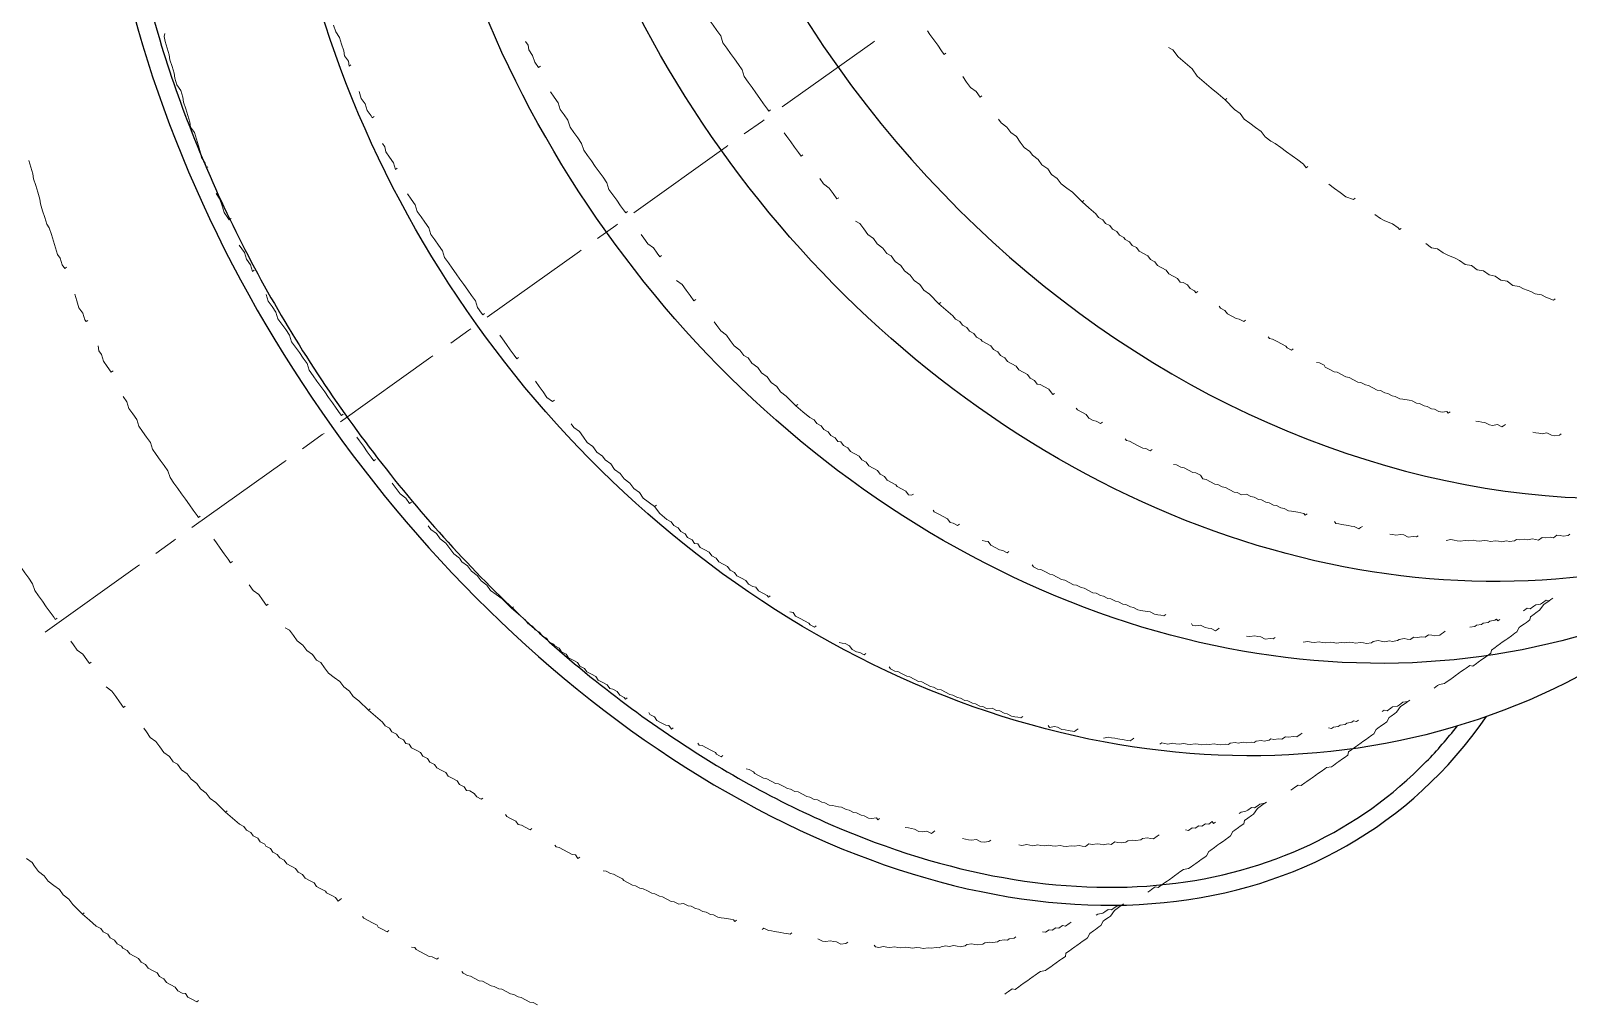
# Model space of a CAD drawing. Header units: feet. Extents: x 2321988 to 2329858, y 6722724 to 6730499.
# Drawn here: x 2326068.54 to 2326069.102, y 6726845.54 to 6726845.895 of the extents above; entities that cross this region are included whole.
import ezdxf

# ---------------------------------------------------------------- set-up
doc = ezdxf.new("R2010")
doc.units = ezdxf.units.FT
doc.header["$MEASUREMENT"] = 0
doc.layers.add('C-BESS-EQUIPMENT', color=255, linetype='Continuous')

# ---------------------------------------------------------------- blocks, each defined once
blk = doc.blocks.new('Midpoint Site Plan$0$P1730-01-0001')
at = {"color": 0, "linetype": 'ByBlock', "lineweight": -2}
blk.add_ellipse((14.454, 0), major_axis=(0, 4.086), ratio=0.670598, start_param=6.046109, end_param=9.661854, dxfattribs=at)
at = {"color": 0, "linetype": 'ByBlock', "lineweight": -2, "extrusion": (0, 0, -1)}
for centre, start_param, end_param in [((15.8979, 0), 3.038975, 6.385803), ((16.596, 0), 3.050793, 6.373985), ((17.214, 0), 3.049307, 6.375471)]:
    blk.add_ellipse(centre, major_axis=(0, 4.086), ratio=0.833977, start_param=start_param, end_param=end_param, dxfattribs=at)
blk.add_ellipse((17.8421, 0), major_axis=(0, 4.086), ratio=0.833977, dxfattribs=at)
at = {"color": 0, "linetype": 'ByBlock', "lineweight": -2}
blk.add_open_spline([(14.9691, 3.9313), (14.8821, 3.9572), (14.7943, 3.9766), (14.4973, 4.0194), (14.2863, 4.0119), (13.8706, 3.9223), (13.6657, 3.84), (13.2731, 3.6038), (13.0854, 3.4499), (12.7387, 3.0782), (12.5797, 2.8604), (12.3004, 2.3734), (12.18, 2.1043), (11.9855, 1.5301), (11.9113, 1.2251), (11.8137, 0.5972), (11.7902, 0.2743), (11.7953, -0.3705), (11.824, -0.6925), (11.9317, -1.3167), (12.0107, -1.6188), (12.2143, -2.1858), (12.3388, -2.4505), (12.6257, -2.9271), (12.7881, -3.139), (13.1404, -3.498), (13.3303, -3.6451), (13.7262, -3.8671), (13.9321, -3.942), (14.349, -4.0168), (14.56, -4.0167), (14.8356, -3.9671), (14.9026, -3.9511), (14.9691, -3.9313)], degree=3, knots=[6.085725, 6.085725, 6.085725, 6.085725, 6.186944, 6.186944, 6.426796, 6.426796, 6.666649, 6.666649, 6.906501, 6.906501, 7.146353, 7.146353, 7.386205, 7.386205, 7.626057, 7.626057, 7.86591, 7.86591, 8.105762, 8.105762, 8.345614, 8.345614, 8.585466, 8.585466, 8.825318, 8.825318, 9.065171, 9.065171, 9.305023, 9.305023, 9.544875, 9.544875, 9.622239, 9.622239, 9.622239, 9.622239], dxfattribs=at)
blk = doc.blocks.new('Midpoint Site Plan$0$A$C71e53a02')
at = {"lineweight": 9}
for points in [[(7.3085, 1.7199), (7.2988, 1.6907), (7.289, 1.6615), (7.2793, 1.642), (7.2696, 1.6128), (7.2598, 1.5835), (7.2501, 1.5543), (7.2403, 1.5348), (7.2306, 1.5056), (7.2208, 1.4763), (7.2111, 1.4471), (7.2111, 1.4276), (7.2013, 1.3984), (7.1916, 1.3691), (7.1819, 1.3399), (7.1721, 1.3107), (7.1721, 1.2912), (7.1624, 1.2619), (7.1624, 1.2425), (7.1721, 1.2425)], [(8.1173, 1.8271), (8.1076, 1.8174), (8.0979, 1.7979), (8.0881, 1.7687), (8.0784, 1.7394), (8.0686, 1.7199), (8.0589, 1.6907), (8.0491, 1.6615), (8.0394, 1.642), (8.0296, 1.6128), (8.0296, 1.5835), (8.0199, 1.5543), (8.0102, 1.5348), (8.0004, 1.5056), (7.9907, 1.4763), (7.9809, 1.4471), (7.9712, 1.4276), (7.9712, 1.3984), (7.9614, 1.3691), (7.9517, 1.3399), (7.9419, 1.3107), (7.9322, 1.2912), (7.9322, 1.2619), (7.9225, 1.2425), (7.9322, 1.2425)], [(8.741, 1.4276), (8.7313, 1.3984), (8.7313, 1.3691), (8.7215, 1.3399), (8.7118, 1.3107), (8.702, 1.2912), (8.702, 1.2619), (8.6923, 1.2425), (8.702, 1.2425)], [(7.1331, 1.1255), (7.1234, 1.0963), (7.1136, 1.067), (7.1136, 1.0378), (7.1039, 1.0086), (7.1039, 0.9988), (7.1136, 0.9988)], [(7.1331, 1.1255), (7.1331, 1.1255)], [(7.8932, 1.1255), (7.8932, 1.0963), (7.8835, 1.067), (7.8737, 1.0378), (7.8737, 1.0086), (7.8737, 0.9988), (7.8835, 0.9988)], [(7.8932, 1.1255), (7.8932, 1.1255)], [(8.6631, 1.1255), (8.6533, 1.0963), (8.6533, 1.067), (8.6436, 1.0378), (8.6436, 1.0086), (8.6436, 0.9988), (8.6533, 0.9988)], [(8.6631, 1.1255), (8.6631, 1.1255)], [(7.0844, 0.8819), (7.0747, 0.8624), (7.0747, 0.8429), (7.0649, 0.8137), (7.0649, 0.7844), (7.0649, 0.7552), (7.0747, 0.7552)], [(7.8445, 0.8819), (7.8445, 0.8624), (7.8445, 0.8429), (7.8348, 0.8137), (7.8348, 0.7844), (7.825, 0.7552), (7.8348, 0.7552)], [(8.6143, 0.8819), (8.6143, 0.8624), (8.6046, 0.8429), (8.6046, 0.8137), (8.6046, 0.7844), (8.5948, 0.7552), (8.6046, 0.7552)], [(9.3842, 0.8819), (9.3842, 0.8624), (9.3744, 0.8429), (9.3744, 0.8137), (9.3647, 0.7844), (9.3647, 0.7552), (9.3744, 0.7552)], [(6.2756, 0.6383), (6.2756, 0.609), (6.2756, 0.5798), (6.2659, 0.5506), (6.2659, 0.5213), (6.2659, 0.4921), (6.2561, 0.4629), (6.2561, 0.4336), (6.2561, 0.4044), (6.2561, 0.3752), (6.2464, 0.3459), (6.2464, 0.3167), (6.2464, 0.2875), (6.2464, 0.2582), (6.2464, 0.229), (6.2464, 0.1998), (6.2366, 0.1705), (6.2366, 0.1413), (6.2366, 0.1121), (6.2366, 0.0828), (6.2366, 0.0536), (6.2366, 0.0244), (6.2366, 0.0146), (6.2464, 0.0146)], [(7.0454, 0.6383), (7.0454, 0.609), (7.0357, 0.5798), (7.0357, 0.5506), (7.0357, 0.5213), (7.0259, 0.4921), (7.0259, 0.4629), (7.0259, 0.4336), (7.0259, 0.4044), (7.0162, 0.3752), (7.0162, 0.3459), (7.0162, 0.3167), (7.0162, 0.2875), (7.0162, 0.2582), (7.0065, 0.229), (7.0065, 0.1998), (7.0065, 0.1705), (7.0065, 0.1413), (7.0065, 0.1121), (7.0065, 0.0828), (7.0065, 0.0536), (7.0065, 0.0244), (7.0065, 0.0146), (7.0162, 0.0146)], [(7.8153, 0.6383), (7.8055, 0.609), (7.8055, 0.5798), (7.8055, 0.5506), (7.7958, 0.5213), (7.7958, 0.4921), (7.7958, 0.4629), (7.7958, 0.4336), (7.786, 0.4044), (7.786, 0.3752), (7.786, 0.3459), (7.786, 0.3167), (7.786, 0.2875), (7.7763, 0.2582), (7.7763, 0.229), (7.7763, 0.1998), (7.7763, 0.1705), (7.7763, 0.1413), (7.7763, 0.1121), (7.7763, 0.0828), (7.7763, 0.0536), (7.7763, 0.0244), (7.7763, 0.0146), (7.786, 0.0146)], [(8.5753, 0.6383), (8.5753, 0.609), (8.5753, 0.5798), (8.5656, 0.5506), (8.5656, 0.5213), (8.5656, 0.4921), (8.5656, 0.4629), (8.5559, 0.4336), (8.5559, 0.4044), (8.5559, 0.3752), (8.5559, 0.3459), (8.5461, 0.3167), (8.5461, 0.2875), (8.5461, 0.2582), (8.5461, 0.229), (8.5461, 0.1998), (8.5461, 0.1705), (8.5461, 0.1413), (8.5461, 0.1121), (8.5461, 0.0828), (8.5364, 0.0536), (8.5364, 0.0244), (8.5364, 0.0146), (8.5461, 0.0146)], [(9.3452, 0.6383), (9.3452, 0.609), (9.3452, 0.5798), (9.3354, 0.5506), (9.3354, 0.5213), (9.3354, 0.4921), (9.3257, 0.4629), (9.3257, 0.4336), (9.3257, 0.4044), (9.3257, 0.3752), (9.3159, 0.3459), (9.3159, 0.3167), (9.3159, 0.2875), (9.3159, 0.2582), (9.3159, 0.229), (9.3159, 0.1998), (9.3159, 0.1705), (9.3062, 0.1413), (9.3062, 0.1121), (9.3062, 0.0828), (9.3062, 0.0536), (9.3062, 0.0244), (9.3062, 0.0146), (9.3159, 0.0146)], [(10.115, 0.6383), (10.115, 0.609), (10.1053, 0.5798), (10.1053, 0.5506), (10.1053, 0.5213), (10.0955, 0.4921), (10.0955, 0.4629), (10.0955, 0.4336), (10.0955, 0.4044), (10.0858, 0.3752), (10.0858, 0.3459), (10.0858, 0.3167), (10.0858, 0.2875), (10.0858, 0.2582), (10.0858, 0.229), (10.076, 0.1998), (10.076, 0.1705), (10.076, 0.1413), (10.076, 0.1121), (10.076, 0.0828), (10.076, 0.0536), (10.076, 0.0244), (10.076, 0.0146), (10.0858, 0.0146)], [(6.2366, -0.1023), (6.2366, -0.1218), (6.2366, -0.151), (6.2464, -0.1803), (6.2464, -0.2095), (6.2464, -0.229), (6.2561, -0.229)], [(7.0065, -0.1023), (7.0065, -0.1218), (7.0065, -0.151), (7.0065, -0.1803), (7.0065, -0.2095), (7.0065, -0.229), (7.0162, -0.229)], [(7.7763, -0.1023), (7.7763, -0.1218), (7.7763, -0.151), (7.7763, -0.1803), (7.7763, -0.2095), (7.7763, -0.229), (7.786, -0.229)], [(8.5461, -0.1023), (8.5461, -0.1218), (8.5461, -0.151), (8.5461, -0.1803), (8.5461, -0.2095), (8.5461, -0.229), (8.5559, -0.229)], [(9.3062, -0.1023), (9.3062, -0.1218), (9.3062, -0.151), (9.3159, -0.1803), (9.3159, -0.2095), (9.3159, -0.229), (9.3257, -0.229)], [(10.076, -0.1023), (10.076, -0.1218), (10.076, -0.151), (10.076, -0.1803), (10.076, -0.2095), (10.076, -0.229), (10.0858, -0.229)], [(10.8459, -0.1023), (10.8459, -0.1218), (10.8459, -0.151), (10.8459, -0.1803), (10.8459, -0.2095), (10.8459, -0.229), (10.8556, -0.229)], [(6.2464, -0.3557), (6.2464, -0.3557)], [(6.2464, -0.3557), (6.2561, -0.3849), (6.2561, -0.4142), (6.2561, -0.4434), (6.2561, -0.4726), (6.2659, -0.4726)], [(7.0162, -0.3557), (7.0162, -0.3557)], [(7.0162, -0.3557), (7.0162, -0.3849), (7.0259, -0.4142), (7.0259, -0.4434), (7.0259, -0.4726), (7.0357, -0.4726)], [(7.786, -0.3557), (7.786, -0.3557)], [(7.786, -0.3557), (7.786, -0.3849), (7.786, -0.4142), (7.7958, -0.4434), (7.7958, -0.4726), (7.8055, -0.4726)], [(8.5559, -0.3557), (8.5559, -0.3557)], [(8.5559, -0.3557), (8.5559, -0.3849), (8.5559, -0.4142), (8.5559, -0.4434), (8.5656, -0.4726), (8.5753, -0.4726)], [(9.3159, -0.3557), (9.3159, -0.3557)], [(9.3159, -0.3557), (9.3257, -0.3849), (9.3257, -0.4142), (9.3257, -0.4434), (9.3257, -0.4726), (9.3354, -0.4726)], [(10.0858, -0.3557), (10.0858, -0.3557)], [(10.0858, -0.3557), (10.0858, -0.3849), (10.0955, -0.4142), (10.0955, -0.4434), (10.0955, -0.4726), (10.1053, -0.4726)], [(10.8556, -0.3557), (10.8556, -0.3557)], [(10.8556, -0.3557), (10.8556, -0.3849), (10.8556, -0.4142), (10.8654, -0.4434), (10.8654, -0.4726), (10.8751, -0.4726)], [(6.2561, -0.4726), (6.2561, -0.4726)], [(7.0259, -0.4726), (7.0259, -0.4726)], [(7.7958, -0.4726), (7.7958, -0.4726)], [(8.5656, -0.4726), (8.5656, -0.4726)], [(9.3257, -0.4726), (9.3257, -0.4726)], [(10.0955, -0.4726), (10.0955, -0.4726)], [(10.8654, -0.4726), (10.8654, -0.4726)], [(5.5253, -0.765), (5.535, -0.7942), (5.535, -0.8137), (5.535, -0.8429), (5.5447, -0.8722), (5.5447, -0.9014), (5.5545, -0.9306), (5.5642, -0.9599), (5.5642, -0.9891), (5.574, -1.0183), (5.574, -1.0476), (5.5837, -1.106), (5.5935, -1.145), (5.6032, -1.184), (5.613, -1.2035), (5.613, -1.223), (5.6227, -1.2425), (5.6227, -1.2619), (5.6324, -1.2814), (5.6324, -1.3009), (5.6422, -1.3204), (5.6422, -1.3302), (5.6519, -1.3496), (5.6519, -1.3691), (5.6617, -1.3886), (5.6714, -1.4081), (5.6714, -1.4276), (5.6812, -1.4471), (5.6812, -1.4666), (5.6909, -1.4861), (5.7007, -1.5056), (5.7007, -1.525), (5.7104, -1.5445), (5.7104, -1.564), (5.7201, -1.5835), (5.7299, -1.603), (5.7299, -1.6225), (5.7396, -1.642), (5.7494, -1.6517), (5.7494, -1.6712), (5.7591, -1.6907), (5.7689, -1.7102), (5.7786, -1.7102)], [(6.2756, -0.5993), (6.2756, -0.6188), (6.2756, -0.648), (6.2853, -0.6773), (6.2853, -0.7065), (6.2853, -0.7357), (6.2951, -0.765), (6.2951, -0.7942), (6.3048, -0.8137), (6.3048, -0.8429), (6.3146, -0.8722), (6.3146, -0.9014), (6.3243, -0.9306), (6.3243, -0.9599), (6.3341, -0.9891), (6.3341, -1.0183), (6.3438, -1.0476), (6.3536, -1.106), (6.3633, -1.145), (6.373, -1.184), (6.3828, -1.2035), (6.3828, -1.223), (6.3925, -1.2425), (6.3925, -1.2619), (6.4023, -1.2814), (6.4023, -1.3009), (6.412, -1.3204), (6.412, -1.3302), (6.4218, -1.3496), (6.4218, -1.3691), (6.4315, -1.3886), (6.4315, -1.4081), (6.4413, -1.4276), (6.4413, -1.4471), (6.451, -1.4666), (6.4607, -1.4861), (6.4607, -1.5056), (6.4705, -1.525), (6.4705, -1.5445), (6.4802, -1.564), (6.49, -1.5835), (6.49, -1.603), (6.4997, -1.6225), (6.5095, -1.642), (6.5095, -1.6517), (6.5192, -1.6712), (6.529, -1.6907), (6.529, -1.7102), (6.5387, -1.7102), (6.5484, -1.7102)], [(7.0357, -0.5993), (7.0454, -0.6188), (7.0454, -0.648), (7.0454, -0.6773), (7.0552, -0.7065), (7.0552, -0.7357), (7.0649, -0.765), (7.0649, -0.7942), (7.0747, -0.8137), (7.0747, -0.8429), (7.0747, -0.8722), (7.0844, -0.9014), (7.0942, -0.9306), (7.0942, -0.9599), (7.1039, -0.9891), (7.1039, -1.0183), (7.1136, -1.0476), (7.1234, -1.106), (7.1331, -1.145), (7.1429, -1.184), (7.1429, -1.2035), (7.1526, -1.223), (7.1526, -1.2425), (7.1624, -1.2619), (7.1624, -1.2814), (7.1721, -1.3009), (7.1721, -1.3204), (7.1819, -1.3302), (7.1819, -1.3496), (7.1916, -1.3691), (7.2013, -1.3886), (7.2013, -1.4081), (7.2111, -1.4276), (7.2111, -1.4471), (7.2208, -1.4666), (7.2208, -1.4861), (7.2306, -1.5056), (7.2403, -1.525), (7.2403, -1.5445), (7.2501, -1.564), (7.2598, -1.5835), (7.2598, -1.603), (7.2696, -1.6225), (7.2696, -1.642), (7.2793, -1.6517), (7.289, -1.6712), (7.289, -1.6907), (7.2988, -1.7102), (7.3085, -1.7102)], [(7.8055, -0.5993), (7.8055, -0.6188), (7.8153, -0.648), (7.8153, -0.6773), (7.825, -0.7065), (7.825, -0.7357), (7.825, -0.765), (7.8348, -0.7942), (7.8348, -0.8137), (7.8445, -0.8429), (7.8445, -0.8722), (7.8542, -0.9014), (7.8542, -0.9306), (7.864, -0.9599), (7.864, -0.9891), (7.8737, -1.0183), (7.8835, -1.0476), (7.8932, -1.106), (7.903, -1.145), (7.9127, -1.184), (7.9127, -1.2035), (7.9225, -1.223), (7.9225, -1.2425), (7.9322, -1.2619), (7.9322, -1.2814), (7.9419, -1.3009), (7.9419, -1.3204), (7.9517, -1.3399), (7.9517, -1.3496), (7.9614, -1.3691), (7.9614, -1.3886), (7.9712, -1.4081), (7.9712, -1.4276), (7.9809, -1.4471), (7.9907, -1.4666), (7.9907, -1.4861), (8.0004, -1.5056), (8.0004, -1.525), (8.0102, -1.5445), (8.0199, -1.564), (8.0199, -1.5835), (8.0296, -1.603), (8.0394, -1.6225), (8.0394, -1.642), (8.0491, -1.6517), (8.0589, -1.6712), (8.0589, -1.6907), (8.0686, -1.7102), (8.0686, -1.7199), (8.0784, -1.7199)], [(8.5753, -0.5993), (8.5753, -0.6188), (8.5851, -0.648), (8.5851, -0.6773), (8.5851, -0.7065), (8.5948, -0.7357), (8.5948, -0.765), (8.6046, -0.7942), (8.6046, -0.8137), (8.6143, -0.8429), (8.6143, -0.8722), (8.6241, -0.9014), (8.6241, -0.9306), (8.6338, -0.9599), (8.6338, -0.9891), (8.6436, -1.0183), (8.6436, -1.0476), (8.6631, -1.106), (8.6631, -1.145), (8.6728, -1.184), (8.6825, -1.2035), (8.6825, -1.223), (8.6923, -1.2425), (8.6923, -1.2619), (8.702, -1.2814), (8.702, -1.3009), (8.7118, -1.3204), (8.7118, -1.3399), (8.7215, -1.3496), (8.7215, -1.3691), (8.7313, -1.3886), (8.741, -1.4081), (8.741, -1.4276), (8.7508, -1.4471), (8.7508, -1.4666), (8.7605, -1.4861), (8.7702, -1.5056), (8.7702, -1.525), (8.78, -1.5445), (8.78, -1.564), (8.7897, -1.5835), (8.7995, -1.603), (8.7995, -1.6225), (8.8092, -1.642), (8.819, -1.6517), (8.819, -1.6712), (8.8287, -1.6907), (8.8385, -1.7102), (8.8385, -1.7199), (8.8482, -1.7199)], [(9.3452, -0.5993), (9.3452, -0.6188), (9.3452, -0.648), (9.3549, -0.6773), (9.3549, -0.7065), (9.3549, -0.7357), (9.3647, -0.765), (9.3647, -0.7942), (9.3744, -0.8137), (9.3744, -0.8429), (9.3842, -0.8722), (9.3842, -0.9014), (9.3939, -0.9306), (9.3939, -0.9599), (9.4037, -0.9891), (9.4037, -1.0183), (9.4134, -1.0476), (9.4231, -1.106), (9.4329, -1.145), (9.4426, -1.184), (9.4524, -1.2035), (9.4524, -1.223), (9.4621, -1.2425), (9.4621, -1.2619), (9.4719, -1.2814), (9.4719, -1.3009), (9.4816, -1.3204), (9.4816, -1.3399), (9.4914, -1.3496), (9.4914, -1.3691), (9.5011, -1.3886), (9.5011, -1.4081), (9.5108, -1.4276), (9.5206, -1.4471), (9.5206, -1.4666), (9.5303, -1.4861), (9.5303, -1.5056), (9.5401, -1.525), (9.5498, -1.5445), (9.5498, -1.564), (9.5596, -1.5835), (9.5596, -1.603), (9.5693, -1.6225), (9.5791, -1.642), (9.5791, -1.6517), (9.5888, -1.6712), (9.5985, -1.6907), (9.5985, -1.7102), (9.6083, -1.7199), (9.618, -1.7199)], [(10.1053, -0.5993), (10.115, -0.6188), (10.115, -0.648), (10.115, -0.6773), (10.1248, -0.7065), (10.1248, -0.7357), (10.1345, -0.765), (10.1345, -0.7942), (10.1442, -0.8137), (10.1442, -0.8429), (10.154, -0.8722), (10.154, -0.9014), (10.1637, -0.9306), (10.1637, -0.9599), (10.1735, -0.9891), (10.1735, -1.0183), (10.1832, -1.0476), (10.193, -1.106), (10.2027, -1.145), (10.2125, -1.184), (10.2125, -1.2035), (10.2222, -1.223), (10.2222, -1.2425), (10.232, -1.2619), (10.232, -1.2814), (10.2417, -1.3009), (10.2417, -1.3204), (10.2514, -1.3399), (10.2514, -1.3496), (10.2612, -1.3691), (10.2709, -1.3886), (10.2709, -1.4081), (10.2807, -1.4276), (10.2807, -1.4471), (10.2904, -1.4666), (10.2904, -1.4861), (10.3002, -1.5056), (10.3099, -1.525), (10.3099, -1.5445), (10.3197, -1.564), (10.3294, -1.5835), (10.3294, -1.603), (10.3391, -1.6225), (10.3391, -1.642), (10.3489, -1.6517), (10.3586, -1.6712), (10.3684, -1.6907), (10.3684, -1.7102), (10.3684, -1.7199), (10.3781, -1.7199)], [(10.8751, -0.5993), (10.8751, -0.6188), (10.8848, -0.648), (10.8848, -0.6773), (10.8946, -0.7065), (10.8946, -0.7357), (10.8946, -0.765), (10.9043, -0.7942), (10.9043, -0.8137), (10.9141, -0.8429), (10.9141, -0.8722), (10.9238, -0.9014), (10.9238, -0.9306), (10.9336, -0.9599), (10.9336, -0.9891), (10.9433, -1.0183), (10.9531, -1.0476), (10.9628, -1.106), (10.9726, -1.145), (10.9823, -1.184), (10.9823, -1.2035), (10.992, -1.223), (10.992, -1.2425), (11.0018, -1.2619), (11.0018, -1.2814), (11.0115, -1.3009), (11.0115, -1.3204), (11.0213, -1.3399), (11.0213, -1.3496), (11.031, -1.3691), (11.031, -1.3886), (11.0408, -1.4081), (11.0408, -1.4276), (11.0505, -1.4471), (11.0603, -1.4666), (11.0603, -1.4861), (11.07, -1.5056), (11.07, -1.525), (11.0797, -1.5445), (11.0895, -1.564), (11.0895, -1.5835), (11.0992, -1.603), (11.109, -1.6225), (11.109, -1.642), (11.1187, -1.6517), (11.1285, -1.6712), (11.1285, -1.6907), (11.1382, -1.7102), (11.1382, -1.7199), (11.148, -1.7199)], [(11.6644, -0.7747), (11.6742, -0.7942), (11.6742, -0.8332), (11.6839, -0.8722), (11.6937, -0.9111), (11.6937, -0.9501), (11.7034, -0.9891), (11.7131, -1.0281), (11.7229, -1.067), (11.7326, -1.106), (11.7424, -1.1645), (11.7521, -1.1937), (11.7521, -1.223), (11.7619, -1.2522), (11.7716, -1.2814), (11.7814, -1.3107), (11.7814, -1.3399), (11.7911, -1.3691), (11.8009, -1.3886), (11.8106, -1.4179), (11.8203, -1.4471), (11.8301, -1.4763), (11.8398, -1.5056), (11.8496, -1.5348), (11.8496, -1.5543), (11.8593, -1.5543)], [(5.5837, -1.106), (5.5935, -1.106)], [(6.3536, -1.106), (6.3633, -1.106)], [(7.1234, -1.106), (7.1331, -1.106)], [(7.8932, -1.106), (7.903, -1.106)], [(8.6631, -1.106), (8.6728, -1.106)], [(9.4231, -1.106), (9.4329, -1.106)], [(10.193, -1.106), (10.2027, -1.106)], [(10.9628, -1.106), (10.9726, -1.106)], [(11.7326, -1.106), (11.7424, -1.106)], [(11.8886, -1.6712), (11.8886, -1.6712)], [(11.8886, -1.6712), (11.8983, -1.7005), (11.908, -1.7297), (11.9178, -1.7589), (11.9373, -1.7882), (11.947, -1.7882)], [(5.7689, -1.7102), (5.7689, -1.7102)], [(7.2988, -1.7102), (7.2988, -1.7102)], [(6.5777, -1.8271), (6.5777, -1.8369), (6.5874, -1.8564), (6.5972, -1.8759), (6.6069, -1.8953), (6.6069, -1.9051), (6.6167, -1.9246), (6.6264, -1.9441), (6.6362, -1.9441)], [(7.3475, -1.8271), (7.3475, -1.8369), (7.3573, -1.8564), (7.367, -1.8759), (7.367, -1.8953), (7.3767, -1.9051), (7.3865, -1.9246), (7.3962, -1.9441), (7.406, -1.9441)], [(8.1173, -1.8271), (8.1173, -1.8369), (8.1271, -1.8564), (8.1271, -1.8759), (8.1368, -1.8953), (8.1466, -1.9148), (8.1563, -1.9246), (8.1563, -1.9441), (8.1661, -1.9441)], [(8.8774, -1.8271), (8.8872, -1.8369), (8.8872, -1.8564), (8.8969, -1.8759), (8.9067, -1.8953), (8.9164, -1.9148), (8.9164, -1.9246), (8.9262, -1.9441), (8.9359, -1.9441)], [(9.6473, -1.8271), (9.6473, -1.8369), (9.657, -1.8564), (9.6668, -1.8759), (9.6765, -1.8953), (9.6765, -1.9148), (9.6862, -1.9246), (9.696, -1.9441), (9.7057, -1.9441)], [(10.4171, -1.8271), (10.4171, -1.8369), (10.4268, -1.8564), (10.4366, -1.8759), (10.4366, -1.8953), (10.4463, -1.9148), (10.4561, -1.9246), (10.4658, -1.9441), (10.4756, -1.9441)], [(11.1869, -1.8271), (11.1869, -1.8369), (11.1967, -1.8564), (11.1967, -1.8759), (11.2064, -1.8953), (11.2162, -1.9148), (11.2259, -1.9246), (11.2357, -1.9441), (11.2454, -1.9441)], [(11.9763, -1.8953), (11.986, -1.9246), (11.9957, -1.9441), (12.0152, -1.9733), (12.025, -2.0025), (12.025, -2.0123), (12.0347, -2.0123)], [(6.6751, -2.061), (6.6849, -2.0708), (6.6849, -2.0805), (6.6946, -2.1), (6.7044, -2.1195), (6.7141, -2.139), (6.7239, -2.1487), (6.7336, -2.1682), (6.7433, -2.1682)], [(7.445, -2.061), (7.445, -2.0708), (7.4547, -2.0805), (7.4645, -2.1), (7.4742, -2.1195), (7.4839, -2.139), (7.4937, -2.1487), (7.4937, -2.1682), (7.5034, -2.1682)], [(8.2148, -2.061), (8.2148, -2.0708), (8.2245, -2.0805), (8.2343, -2.1), (8.244, -2.1195), (8.2538, -2.139), (8.2538, -2.1487), (8.2635, -2.1682), (8.2733, -2.1682)], [(8.9749, -2.061), (8.9846, -2.0708), (8.9944, -2.0805), (9.0041, -2.1), (9.0041, -2.1195), (9.0139, -2.139), (9.0236, -2.1487), (9.0334, -2.1682), (9.0431, -2.1682)], [(9.7447, -2.061), (9.7545, -2.0708), (9.7642, -2.0805), (9.7642, -2.1), (9.774, -2.1195), (9.7837, -2.139), (9.7934, -2.1487), (9.8032, -2.1682), (9.8129, -2.1682)], [(10.5145, -2.061), (10.5145, -2.0708), (10.5243, -2.0805), (10.534, -2.1), (10.5438, -2.1195), (10.5535, -2.139), (10.5633, -2.1487), (10.573, -2.1682), (10.5828, -2.1682)], [(11.2844, -2.061), (11.2844, -2.0708), (11.2941, -2.0805), (11.3039, -2.1), (11.3136, -2.1195), (11.3234, -2.139), (11.3234, -2.1487), (11.3331, -2.1682), (11.3428, -2.1682)], [(12.0834, -2.1292), (12.0834, -2.1292)], [(12.0834, -2.1292), (12.0932, -2.1585), (12.1127, -2.1779), (12.1224, -2.2072), (12.1322, -2.2267), (12.1517, -2.2559), (12.1614, -2.2754), (12.1712, -2.3046), (12.1906, -2.3241), (12.2004, -2.3533), (12.2199, -2.3728), (12.2296, -2.4021), (12.2491, -2.4216), (12.2589, -2.4508), (12.2783, -2.4703), (12.2881, -2.4995), (12.3076, -2.519), (12.3173, -2.5385), (12.3368, -2.5677), (12.3466, -2.5872), (12.366, -2.6067), (12.3758, -2.6262), (12.3953, -2.6554), (12.405, -2.6554)], [(6.7921, -2.2754), (6.7921, -2.2851), (6.8018, -2.3046), (6.8116, -2.3144), (6.8213, -2.3339), (6.831, -2.3533), (6.8408, -2.3631), (6.8505, -2.3826), (6.8603, -2.4021), (6.87, -2.4118), (6.8798, -2.4313), (6.8895, -2.4411), (6.8993, -2.4605), (6.909, -2.48), (6.9187, -2.4898), (6.9285, -2.5093), (6.9382, -2.519), (6.948, -2.5385), (6.9577, -2.558), (6.9675, -2.5677), (6.9772, -2.5872)], [(7.5522, -2.2754), (7.5619, -2.2851), (7.5716, -2.3046), (7.5814, -2.3144), (7.5911, -2.3339), (7.6009, -2.3533), (7.6009, -2.3631), (7.6106, -2.3826), (7.6204, -2.4021), (7.6301, -2.4118), (7.6399, -2.4313), (7.6496, -2.4411), (7.6593, -2.4605), (7.6691, -2.48), (7.6788, -2.4898), (7.6886, -2.5093), (7.6983, -2.519), (7.7081, -2.5385), (7.7178, -2.558), (7.7276, -2.5677), (7.7373, -2.5872), (7.7568, -2.597), (7.7665, -2.6165), (7.7763, -2.6262), (7.786, -2.6457), (7.7958, -2.6554), (7.8055, -2.6749), (7.8153, -2.6847), (7.825, -2.7042), (7.8348, -2.7139), (7.8445, -2.7334), (7.8542, -2.7431), (7.864, -2.7529), (7.8835, -2.7724), (7.8932, -2.7821), (7.8932, -2.7919), (7.903, -2.7919)], [(8.322, -2.2754), (8.3317, -2.2851), (8.3415, -2.3046), (8.3415, -2.3144), (8.3512, -2.3339), (8.361, -2.3533), (8.3707, -2.3631), (8.3805, -2.3826), (8.3902, -2.4021), (8.3999, -2.4118), (8.4097, -2.4313), (8.4194, -2.4508), (8.4292, -2.4605), (8.4389, -2.48), (8.4487, -2.4898), (8.4584, -2.5093), (8.4682, -2.5288), (8.4779, -2.5385), (8.4876, -2.558), (8.4974, -2.5677), (8.5071, -2.5872), (8.5169, -2.597), (8.5266, -2.6165), (8.5364, -2.6262), (8.5559, -2.6457), (8.5656, -2.6554), (8.5753, -2.6749), (8.5851, -2.6847), (8.5948, -2.7042), (8.6046, -2.7139), (8.6143, -2.7334), (8.6241, -2.7431), (8.6338, -2.7626), (8.6436, -2.7724), (8.6631, -2.7821), (8.6631, -2.7919), (8.6728, -2.7919)], [(9.0918, -2.2754), (9.0918, -2.2851), (9.1016, -2.3046), (9.1113, -2.3144), (9.1211, -2.3339), (9.1308, -2.3533), (9.1405, -2.3631), (9.1503, -2.3826), (9.16, -2.4021), (9.1698, -2.4118), (9.1795, -2.4313), (9.1893, -2.4508), (9.199, -2.4605), (9.2088, -2.48), (9.2185, -2.4898), (9.2282, -2.5093), (9.238, -2.5288), (9.2477, -2.5385), (9.2575, -2.558), (9.2672, -2.5677), (9.277, -2.5872), (9.2867, -2.597), (9.2965, -2.6165), (9.3062, -2.6262), (9.3159, -2.6457), (9.3257, -2.6554), (9.3354, -2.6749), (9.3549, -2.6847), (9.3647, -2.7042), (9.3744, -2.7139), (9.3842, -2.7334), (9.3939, -2.7431), (9.4037, -2.7626), (9.4134, -2.7724), (9.4231, -2.7821), (9.4329, -2.7919), (9.4426, -2.7919)], [(9.8617, -2.2754), (9.8617, -2.2851), (9.8714, -2.3046), (9.8811, -2.3144), (9.8909, -2.3339), (9.9006, -2.3533), (9.9104, -2.3631), (9.9201, -2.3826), (9.9299, -2.4021), (9.9396, -2.4118), (9.9494, -2.4313), (9.9591, -2.4508), (9.9688, -2.4605), (9.9786, -2.48), (9.9883, -2.4898), (9.9981, -2.5093), (10.0078, -2.5288), (10.0176, -2.5385), (10.0273, -2.558), (10.0371, -2.5677), (10.0468, -2.5872), (10.0565, -2.597), (10.0663, -2.6165), (10.076, -2.6262), (10.0858, -2.6457), (10.0955, -2.6554), (10.1053, -2.6749), (10.115, -2.6847), (10.1248, -2.7042), (10.1345, -2.7139), (10.154, -2.7334), (10.1637, -2.7431), (10.1735, -2.7626), (10.1832, -2.7724), (10.193, -2.7821), (10.2027, -2.7919), (10.2125, -2.7919)], [(10.6217, -2.2754), (10.6315, -2.2851), (10.6412, -2.3046), (10.651, -2.3144), (10.6607, -2.3339), (10.6705, -2.3533), (10.6802, -2.3631), (10.69, -2.3826), (10.69, -2.4021), (10.6997, -2.4118), (10.7094, -2.4313), (10.7192, -2.4508), (10.7289, -2.4605), (10.7387, -2.48), (10.7484, -2.4898), (10.7582, -2.5093), (10.7679, -2.5288), (10.7777, -2.5385), (10.7874, -2.558), (10.8069, -2.5677), (10.8166, -2.5872), (10.8264, -2.597), (10.8361, -2.6165), (10.8459, -2.6262), (10.8556, -2.6457), (10.8654, -2.6554), (10.8751, -2.6749), (10.8848, -2.6847), (10.8946, -2.7042), (10.9043, -2.7139), (10.9141, -2.7334), (10.9238, -2.7431), (10.9433, -2.7626), (10.9531, -2.7724), (10.9628, -2.7821), (10.9628, -2.7919), (10.9726, -2.7919)], [(11.3916, -2.2754), (11.4013, -2.2851), (11.4111, -2.3046), (11.4111, -2.3144), (11.4208, -2.3339), (11.4306, -2.3533), (11.4403, -2.3631), (11.45, -2.3826), (11.4598, -2.4021), (11.4695, -2.4118), (11.4793, -2.4313), (11.489, -2.4508), (11.4988, -2.4605), (11.5085, -2.48), (11.5183, -2.4898), (11.528, -2.5093), (11.5377, -2.5288), (11.5475, -2.5385), (11.5572, -2.558), (11.567, -2.5677), (11.5767, -2.5872), (11.5865, -2.597), (11.5962, -2.6165), (11.606, -2.6262), (11.6254, -2.6457), (11.6352, -2.6554), (11.6449, -2.6749), (11.6547, -2.6847), (11.6644, -2.7042), (11.6742, -2.7139), (11.6839, -2.7334), (11.6937, -2.7431), (11.7034, -2.7626), (11.7131, -2.7724), (11.7326, -2.7821), (11.7326, -2.7919), (11.7424, -2.7919)], [(12.3953, -2.6554), (12.3953, -2.6554)], [(7.9712, -2.8893), (7.9809, -2.8893), (7.9907, -2.9088), (8.0004, -2.9185), (8.0102, -2.9283), (8.0296, -2.9478), (8.0394, -2.9575), (8.0491, -2.9673), (8.0589, -2.977), (8.0686, -2.977)], [(8.741, -2.8893), (8.7508, -2.8991), (8.7605, -2.9088), (8.7702, -2.9185), (8.78, -2.938), (8.7897, -2.9478), (8.8092, -2.9575), (8.819, -2.977), (8.8287, -2.977), (8.8385, -2.977)], [(9.5108, -2.8893), (9.5108, -2.8991), (9.5303, -2.9088), (9.5401, -2.9185), (9.5498, -2.938), (9.5596, -2.9478), (9.5693, -2.9575), (9.5888, -2.977), (9.5985, -2.977), (9.6083, -2.977)], [(10.2807, -2.8893), (10.2807, -2.8991), (10.2904, -2.9088), (10.3099, -2.9185), (10.3197, -2.938), (10.3294, -2.9478), (10.3391, -2.9575), (10.3489, -2.977), (10.3586, -2.977), (10.3684, -2.977)], [(11.0505, -2.8893), (11.0505, -2.8991), (11.0603, -2.9088), (11.07, -2.9185), (11.0895, -2.938), (11.0992, -2.9478), (11.109, -2.9575), (11.1187, -2.977), (11.1285, -2.977), (11.1382, -2.977)], [(11.8106, -2.8893), (11.8203, -2.8991), (11.8301, -2.9088), (11.8398, -2.9185), (11.8496, -2.938), (11.8593, -2.9478), (11.8788, -2.9575), (11.8886, -2.977), (11.8983, -2.977), (11.908, -2.977)], [(8.1466, -3.0647), (8.1466, -3.0647)], [(8.1466, -3.0647), (8.1563, -3.0842), (8.1661, -3.0939), (8.1856, -3.1037), (8.1953, -3.1134), (8.2051, -3.1232), (8.2148, -3.1427), (8.2343, -3.1524), (8.244, -3.1524)], [(8.9164, -3.0745), (8.9164, -3.0745)], [(8.9164, -3.0745), (8.9262, -3.0842), (8.9359, -3.0939), (8.9456, -3.1037), (8.9651, -3.1134), (8.9749, -3.1329), (8.9846, -3.1427), (9.0041, -3.1524), (9.0139, -3.1524)], [(9.6765, -3.0745), (9.6765, -3.0745)], [(9.6765, -3.0745), (9.696, -3.0842), (9.7057, -3.0939), (9.7155, -3.1037), (9.7252, -3.1134), (9.7447, -3.1329), (9.7545, -3.1427), (9.7642, -3.1524), (9.774, -3.1524), (9.7837, -3.1524)], [(10.4463, -3.0745), (10.4463, -3.0745)], [(10.4463, -3.0745), (10.4561, -3.0842), (10.4756, -3.0939), (10.4853, -3.1037), (10.4951, -3.1134), (10.5048, -3.1329), (10.5243, -3.1427), (10.534, -3.1524), (10.5438, -3.1524)], [(11.2162, -3.0745), (11.2162, -3.0745)], [(11.2162, -3.0745), (11.2259, -3.0842), (11.2357, -3.0939), (11.2551, -3.1037), (11.2649, -3.1134), (11.2746, -3.1329), (11.2941, -3.1427), (11.3039, -3.1524), (11.3136, -3.1524)], [(11.986, -3.0745), (11.986, -3.0745)], [(11.986, -3.0745), (11.9957, -3.0842), (12.0055, -3.0939), (12.0152, -3.1037), (12.0347, -3.1134), (12.0445, -3.1329), (12.0542, -3.1427), (12.0737, -3.1524), (12.0834, -3.1524)], [(8.2343, -3.1524), (8.2343, -3.1524)], [(9.0041, -3.1524), (9.0041, -3.1524)], [(10.534, -3.1524), (10.534, -3.1524)], [(11.3039, -3.1524), (11.3039, -3.1524)], [(12.0737, -3.1524), (12.0737, -3.1524)], [(8.3317, -3.2304), (8.3317, -3.2401), (8.3415, -3.2499), (8.361, -3.2596), (8.3707, -3.2694), (8.3805, -3.2791), (8.3999, -3.2888), (8.4097, -3.2986), (8.4194, -3.3083), (8.4389, -3.3181), (8.4487, -3.3278), (8.4584, -3.3376), (8.4779, -3.3473), (8.4876, -3.3571), (8.4974, -3.3668), (8.5169, -3.3765), (8.5266, -3.3863), (8.5461, -3.396), (8.5559, -3.4058), (8.5656, -3.4058), (8.5851, -3.4155), (8.5948, -3.4253), (8.6143, -3.435), (8.6241, -3.4448), (8.6338, -3.4545), (8.6533, -3.4642), (8.6631, -3.4642), (8.6825, -3.474), (8.6923, -3.4837), (8.702, -3.4935), (8.7215, -3.5032), (8.7313, -3.5032), (8.7508, -3.513), (8.7605, -3.5227), (8.78, -3.5325), (8.7897, -3.5325), (8.8092, -3.5422), (8.819, -3.5519), (8.8287, -3.5519), (8.8482, -3.5617), (8.8579, -3.5617)], [(9.1016, -3.2401), (9.1016, -3.2401)], [(9.1016, -3.2401), (9.1113, -3.2499), (9.1308, -3.2596), (9.1405, -3.2694), (9.1503, -3.2791), (9.1698, -3.2888), (9.1795, -3.2986), (9.1893, -3.3083), (9.2088, -3.3181), (9.2185, -3.3278), (9.2282, -3.3376), (9.2477, -3.3473), (9.2575, -3.3571), (9.2672, -3.3668), (9.2867, -3.3765), (9.2965, -3.3863), (9.3159, -3.396), (9.3257, -3.4058), (9.3354, -3.4155), (9.3549, -3.4155), (9.3647, -3.4253), (9.3842, -3.435), (9.3939, -3.4448), (9.4037, -3.4545), (9.4231, -3.4642), (9.4329, -3.474), (9.4524, -3.474), (9.4621, -3.4837), (9.4719, -3.4935), (9.4914, -3.5032), (9.5011, -3.5032), (9.5206, -3.513), (9.5303, -3.5227), (9.5498, -3.5325), (9.5596, -3.5325), (9.5791, -3.5422), (9.5888, -3.5519), (9.5985, -3.5617), (9.618, -3.5617), (9.6278, -3.5617)], [(9.8617, -3.2401), (9.8714, -3.2401), (9.8811, -3.2499), (9.8909, -3.2596), (9.9104, -3.2694), (9.9201, -3.2791), (9.9299, -3.2888), (9.9494, -3.2986), (9.9591, -3.3083), (9.9688, -3.3181), (9.9883, -3.3278), (9.9981, -3.3376), (10.0078, -3.3473), (10.0273, -3.3571), (10.0371, -3.3668), (10.0565, -3.3765), (10.0663, -3.3863), (10.076, -3.396), (10.0955, -3.4058), (10.1053, -3.4155), (10.115, -3.4155), (10.1345, -3.4253), (10.1442, -3.435), (10.1637, -3.4448), (10.1735, -3.4545), (10.193, -3.4642), (10.2027, -3.474), (10.2125, -3.474), (10.232, -3.4837), (10.2417, -3.4935), (10.2612, -3.5032), (10.2709, -3.5032), (10.2807, -3.513), (10.3002, -3.5227), (10.3099, -3.5325), (10.3294, -3.5325), (10.3391, -3.5422), (10.3586, -3.5519), (10.3684, -3.5617), (10.3879, -3.5617), (10.3976, -3.5617)], [(10.6315, -3.2401), (10.6315, -3.2401)], [(10.6315, -3.2401), (10.651, -3.2499), (10.6607, -3.2596), (10.6705, -3.2694), (10.69, -3.2791), (10.6997, -3.2888), (10.7094, -3.2986), (10.7289, -3.3083), (10.7387, -3.3181), (10.7484, -3.3278), (10.7679, -3.3376), (10.7777, -3.3473), (10.7971, -3.3571), (10.8069, -3.3668), (10.8166, -3.3765), (10.8361, -3.3863), (10.8459, -3.396), (10.8556, -3.4058), (10.8751, -3.4155), (10.8848, -3.4155), (10.9043, -3.4253), (10.9141, -3.435), (10.9238, -3.4448), (10.9433, -3.4545), (10.9531, -3.4642), (10.9726, -3.474), (10.9823, -3.474), (11.0018, -3.4837), (11.0115, -3.4935), (11.0213, -3.5032), (11.0408, -3.5032), (11.0505, -3.513), (11.07, -3.5227), (11.0797, -3.5325), (11.0992, -3.5325), (11.109, -3.5422), (11.1187, -3.5519), (11.1382, -3.5617), (11.148, -3.5617), (11.1577, -3.5617), (11.1674, -3.5617)], [(11.4013, -3.2401), (11.4013, -3.2401)], [(11.4013, -3.2401), (11.4208, -3.2499), (11.4306, -3.2596), (11.4403, -3.2694), (11.45, -3.2791), (11.4695, -3.2888), (11.4793, -3.2986), (11.4988, -3.3083), (11.5085, -3.3181), (11.5183, -3.3278), (11.5377, -3.3376), (11.5475, -3.3473), (11.5572, -3.3571), (11.5767, -3.3668), (11.5865, -3.3765), (11.5962, -3.3863), (11.6157, -3.396), (11.6254, -3.4058), (11.6449, -3.4155), (11.6547, -3.4155), (11.6644, -3.4253), (11.6839, -3.435), (11.6937, -3.4448), (11.7131, -3.4545), (11.7229, -3.4642), (11.7326, -3.474), (11.7521, -3.474), (11.7619, -3.4837), (11.7814, -3.4935), (11.7911, -3.5032), (11.8106, -3.5032), (11.8203, -3.513), (11.8301, -3.5227), (11.8496, -3.5325), (11.8593, -3.5325)], [(8.8482, -3.5617), (8.8482, -3.5617)], [(9.618, -3.5617), (9.618, -3.5617)], [(10.3879, -3.5617), (10.3879, -3.5617)], [(8.9651, -3.6104), (8.9749, -3.6202), (8.9944, -3.6202), (9.0041, -3.6299), (9.0236, -3.6299), (9.0334, -3.6397), (9.0528, -3.6397), (9.0626, -3.6494), (9.0821, -3.6494), (9.0918, -3.6494)], [(9.735, -3.6104), (9.7447, -3.6202), (9.7642, -3.6202), (9.774, -3.6299), (9.7934, -3.6299), (9.8032, -3.6397), (9.8227, -3.6397), (9.8324, -3.6494), (9.8519, -3.6494), (9.8519, -3.6591), (9.8617, -3.6591)], [(10.5048, -3.6104), (10.5145, -3.6202), (10.5243, -3.6202), (10.5438, -3.6299), (10.5535, -3.6299), (10.573, -3.6397), (10.5828, -3.6397), (10.6023, -3.6494), (10.612, -3.6494), (10.6217, -3.6591), (10.6315, -3.6591)], [(11.2649, -3.6104), (11.2844, -3.6202), (11.2941, -3.6202), (11.3136, -3.6299), (11.3234, -3.6299), (11.3428, -3.6397), (11.3526, -3.6397), (11.3721, -3.6494), (11.3818, -3.6494), (11.3818, -3.6591), (11.3916, -3.6591)], [(9.0821, -3.6494), (9.0821, -3.6494)], [(9.199, -3.6884), (9.2088, -3.6884), (9.2282, -3.6981), (9.238, -3.6981), (9.2575, -3.6981), (9.2672, -3.7079), (9.2867, -3.7079), (9.2965, -3.7079), (9.3159, -3.7176), (9.3257, -3.7176)], [(9.9688, -3.6884), (9.9786, -3.6884), (9.9981, -3.6981), (10.0078, -3.6981), (10.0273, -3.6981), (10.0371, -3.7079), (10.0565, -3.7079), (10.0663, -3.7079), (10.0858, -3.7176), (10.0955, -3.7176)], [(10.7387, -3.6884), (10.7484, -3.6884), (10.7582, -3.6981), (10.7777, -3.6981), (10.7874, -3.6981), (10.8069, -3.7079), (10.8166, -3.7079), (10.8361, -3.7079), (10.8556, -3.7176), (10.8654, -3.7176)], [(11.4988, -3.6884), (11.5183, -3.6884), (11.528, -3.6981), (11.5475, -3.6981), (11.5572, -3.6981), (11.5767, -3.7079), (11.5865, -3.7079), (11.606, -3.7079), (11.6157, -3.7176), (11.6254, -3.7176), (11.6352, -3.7176)], [(8.6728, -3.7371), (8.6825, -3.7371), (8.6923, -3.7371), (8.7118, -3.7371), (8.7215, -3.7468), (8.741, -3.7468), (8.7508, -3.7468), (8.7702, -3.7468), (8.7897, -3.7468), (8.7995, -3.7468), (8.819, -3.7468), (8.8287, -3.7468), (8.8482, -3.7468), (8.8579, -3.7468), (8.8774, -3.7566), (8.8872, -3.7566), (8.9067, -3.7566), (8.9164, -3.7566), (8.9359, -3.7566), (8.9554, -3.7566), (8.9651, -3.7566), (8.9846, -3.7566), (8.9944, -3.7468), (9.0139, -3.7468), (9.0236, -3.7468), (9.0431, -3.7468), (9.0528, -3.7468), (9.0723, -3.7468), (9.0821, -3.7468), (9.1016, -3.7468), (9.1113, -3.7468), (9.1308, -3.7371), (9.1503, -3.7371), (9.16, -3.7371), (9.1795, -3.7371), (9.1893, -3.7371), (9.2088, -3.7274), (9.2185, -3.7274), (9.238, -3.7274), (9.2477, -3.7274), (9.277, -3.7176), (9.3062, -3.7176), (9.3159, -3.7176)], [(9.3159, -3.7176), (9.3159, -3.7176)], [(9.4426, -3.7371), (9.4524, -3.7371), (9.4621, -3.7371), (9.4816, -3.7371), (9.4914, -3.7468), (9.5108, -3.7468), (9.5206, -3.7468), (9.5401, -3.7468), (9.5498, -3.7468), (9.5693, -3.7468), (9.5791, -3.7468), (9.5985, -3.7468), (9.6083, -3.7468), (9.6278, -3.7468), (9.6473, -3.7566), (9.657, -3.7566), (9.6765, -3.7566), (9.6862, -3.7566), (9.7057, -3.7566), (9.7155, -3.7566), (9.735, -3.7566), (9.7447, -3.7566), (9.7642, -3.7468), (9.774, -3.7468), (9.7934, -3.7468), (9.8129, -3.7468), (9.8227, -3.7468), (9.8422, -3.7468), (9.8519, -3.7468), (9.8714, -3.7468), (9.8811, -3.7468), (9.9006, -3.7371), (9.9104, -3.7371), (9.9299, -3.7371), (9.9396, -3.7371), (9.9591, -3.7371), (9.9688, -3.7274), (9.9883, -3.7274), (10.0078, -3.7274), (10.0176, -3.7274), (10.0468, -3.7176), (10.076, -3.7176), (10.0858, -3.7176)], [(10.0858, -3.7176), (10.0858, -3.7176)], [(10.2125, -3.7371), (10.2222, -3.7371), (10.232, -3.7371), (10.2514, -3.7371), (10.2612, -3.7468), (10.2807, -3.7468), (10.2904, -3.7468), (10.3099, -3.7468), (10.3197, -3.7468), (10.3391, -3.7468), (10.3489, -3.7468), (10.3684, -3.7468), (10.3879, -3.7468), (10.3976, -3.7468), (10.4171, -3.7566), (10.4268, -3.7566), (10.4463, -3.7566), (10.4561, -3.7566), (10.4756, -3.7566), (10.4853, -3.7566), (10.5048, -3.7566), (10.5145, -3.7468), (10.534, -3.7468), (10.5535, -3.7468), (10.5633, -3.7468), (10.5828, -3.7468), (10.5925, -3.7468), (10.612, -3.7468), (10.6217, -3.7468), (10.6412, -3.7468), (10.651, -3.7468), (10.6705, -3.7371), (10.6802, -3.7371), (10.6997, -3.7371), (10.7094, -3.7371), (10.7289, -3.7371), (10.7484, -3.7274), (10.7582, -3.7274), (10.7777, -3.7274), (10.7874, -3.7274), (10.8166, -3.7176), (10.8459, -3.7176), (10.8556, -3.7176)], [(10.8556, -3.7176), (10.8556, -3.7176)], [(10.9823, -3.7371), (11.0018, -3.7371), (11.0115, -3.7371), (11.031, -3.7468), (11.0408, -3.7468), (11.0603, -3.7468), (11.0797, -3.7468), (11.0895, -3.7468), (11.109, -3.7468), (11.1187, -3.7468), (11.1382, -3.7468), (11.148, -3.7468), (11.1674, -3.7468), (11.1772, -3.7566), (11.1967, -3.7566), (11.2064, -3.7566), (11.2259, -3.7566), (11.2454, -3.7566), (11.2551, -3.7566), (11.2746, -3.7566), (11.2844, -3.7468), (11.3039, -3.7468), (11.3136, -3.7468), (11.3331, -3.7468), (11.3428, -3.7468), (11.3623, -3.7468), (11.3721, -3.7468), (11.3916, -3.7468), (11.4111, -3.7468), (11.4208, -3.7468), (11.4403, -3.7371), (11.45, -3.7371), (11.4695, -3.7371), (11.4793, -3.7371), (11.4988, -3.7371), (11.5085, -3.7274), (11.528, -3.7274), (11.5377, -3.7274), (11.5572, -3.7274), (11.5865, -3.7176), (11.6157, -3.7176), (11.6254, -3.7176)], [(10.9823, -3.7371), (10.9823, -3.7371)]]:
    blk.add_lwpolyline(points, dxfattribs=at)
at = {"lineweight": 5}
for points in [[(6.1684, -0.0049), (6.6654, -0.0049), (6.6751, -0.0049)], [(6.7628, -0.0049), (6.8603, -0.0049), (6.87, -0.0049)], [(6.9577, -0.0049), (7.4547, -0.0049), (7.4645, -0.0049)], [(7.5522, -0.0049), (7.6593, -0.0049), (7.6691, -0.0049)], [(7.7568, -0.0049), (8.244, -0.0049), (8.2538, -0.0049)], [(8.3512, -0.0049), (8.4487, -0.0049), (8.4584, -0.0049)], [(8.5461, -0.0049), (9.0431, -0.0049), (9.0528, -0.0049)], [(9.1405, -0.0049), (9.238, -0.0049), (9.2477, -0.0049)], [(9.3354, -0.0049), (9.8324, -0.0049), (9.8422, -0.0049)], [(9.9299, -0.0049), (10.0273, -0.0049), (10.0371, -0.0049)], [(10.1345, -0.0049), (10.6217, -0.0049), (10.6315, -0.0049)]]:
    blk.add_lwpolyline(points, dxfattribs=at)

msp = doc.modelspace()

# ---------------------------------------------------------------- wipeouts: each hides what was drawn before it
msp.add_wipeout([(2326064.17456, 6726849.7753), (2326064.71751, 6726850.16214), (2326071.53559, 6726840.59259), (2326070.99264, 6726840.20575)]).dxf.layer = 'C-BESS-EQUIPMENT'

# ---------------------------------------------------------------- next in the draw order: block references
at = {"layer": 'C-BESS-EQUIPMENT', "xscale": 0.08333333333333331, "yscale": 0.08333333333333331, "zscale": 0.08333333333333331, "rotation": 35.46898082920265}
for name, p in [('Midpoint Site Plan$0$P1730-01-0001', (2326067.85508, 6726845.18395)), ('Midpoint Site Plan$0$A$C71e53a02', (2326068.12655, 6726845.37737))]:
    msp.add_blockref(name, p, dxfattribs=at)

# ---------------------------------------------------------------- next in the draw order: wipeouts: each hides what was drawn before it
msp.add_wipeout([(2326044.1544, 6726887.54167), (2326077.85795, 6726840.23687), (2326077.40832, 6726839.91652), (2326043.70467, 6726887.22144)]).dxf.layer = 'C-BESS-EQUIPMENT'

# ---------------------------------------------------------------- next in the draw order: wipeouts: each hides what was drawn before it
msp.add_wipeout([(2326040.08225, 6726884.64036), (2326073.7858, 6726837.33556), (2326073.33617, 6726837.01521), (2326039.63253, 6726884.32013)]).dxf.layer = 'C-BESS-EQUIPMENT'

# ---------------------------------------------------------------- next in the draw order: wipeouts: each hides what was drawn before it
msp.add_wipeout([(2326036.0101, 6726881.73905), (2326069.71366, 6726834.43425), (2326069.26402, 6726834.1139), (2326035.56038, 6726881.41882)]).dxf.layer = 'C-BESS-EQUIPMENT'

doc.saveas('drawing.dxf')
